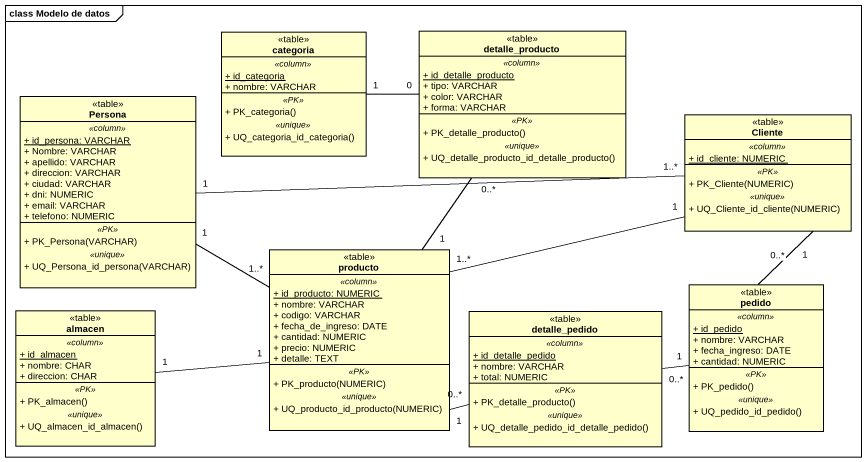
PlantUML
@startuml
mainframe class Modelo de datos
hide circle
hide empty members
skinparam classAttributeIconSize 0
class categoria <<table>> {
  .. <<column>> ..
  {static} + id_categoria
  + nombre: VARCHAR
  .. <<PK>> ..
  + PK_categoria()
  .. <<unique>> ..
  + UQ_categoria_id_categoria()
}
class detalle_producto <<table>> {
  .. <<column>> ..
  {static} + id_detalle_producto
  + tipo: VARCHAR
  + color: VARCHAR
  + forma: VARCHAR
  .. <<PK>> ..
  + PK_detalle_producto()
  .. <<unique>> ..
  + UQ_detalle_producto_id_detalle_producto()
}
class Persona <<table>> {
  .. <<column>> ..
  {static} + id_persona: VARCHAR
  + Nombre: VARCHAR
  + apellido: VARCHAR
  + direccion: VARCHAR
  + ciudad: VARCHAR
  + dni: NUMERIC
  + email: VARCHAR
  + telefono: NUMERIC
  .. <<PK>> ..
  + PK_Persona(VARCHAR)
  .. <<unique>> ..
  + UQ_Persona_id_persona(VARCHAR)
}
class Cliente <<table>> {
  .. <<column>> ..
  {static} + id_cliente: NUMERIC
  .. <<PK>> ..
  + PK_Cliente(NUMERIC)
  .. <<unique>> ..
  + UQ_Cliente_id_cliente(NUMERIC)
}
class producto <<table>> {
  .. <<column>> ..
  {static} + id_producto: NUMERIC
  + nombre: VARCHAR
  + codigo: VARCHAR
  + fecha_de_ingreso: DATE
  + cantidad: NUMERIC
  + precio: NUMERIC
  + detalle: TEXT
  .. <<PK>> ..
  + PK_producto(NUMERIC)
  .. <<unique>> ..
  + UQ_producto_id_producto(NUMERIC)
}
class almacen <<table>> {
  .. <<column>> ..
  {static} + id_almacen
  + nombre: CHAR
  + direccion: CHAR
  .. <<PK>> ..
  + PK_almacen()
  .. <<unique>> ..
  + UQ_almacen_id_almacen()
}
class detalle_pedido <<table>> {
  .. <<column>> ..
  {static} + id_detalle_pedido
  + nombre: VARCHAR
  + total: NUMERIC
  .. <<PK>> ..
  + PK_detalle_producto()
  .. <<unique>> ..
  + UQ_detalle_pedido_id_detalle_pedido()
}
class pedido <<table>> {
  .. <<column>> ..
  {static} + id_pedido
  + nombre: VARCHAR
  + fecha_ingreso: DATE
  + cantidad: NUMERIC
  .. <<PK>> ..
  + PK_pedido()
  .. <<unique>> ..
  + UQ_pedido_id_pedido()
}
categoria "1" -right- "0" detalle_producto
Persona "1" -right- "1..*" Cliente
Persona "1" -right- "1..*" producto
Cliente "1" -left- "1..*" producto
Cliente "1" -- "0..*" pedido
producto "1" -up- "0..*" detalle_producto
almacen "1" -right- "1" producto
detalle_pedido "0..*" -left- "1" producto
pedido "1" -left- "0..*" detalle_pedido
@enduml
